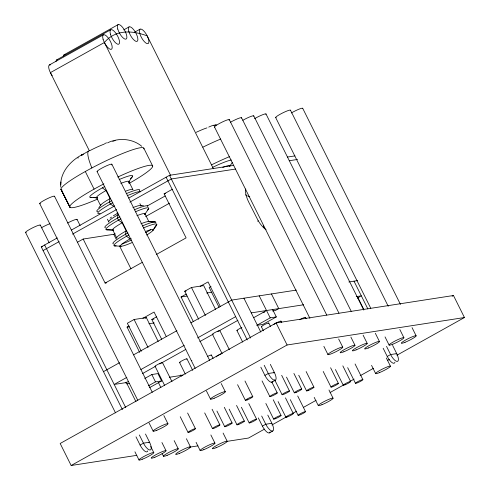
<?xml version="1.0" encoding="UTF-8"?>
<svg xmlns="http://www.w3.org/2000/svg" width="490" height="490" viewBox="0 0 490 490"><rect width="100%" height="100%" fill="white"/><g stroke="black" fill="none" stroke-linecap="round" stroke-linejoin="round"><path stroke-width="0.73" d="M60.778 187.156C59.59 172.707 70.303 160.83 82.363 154.552M60.95 181.98L60.754 184.895M102.349 187.842L106.042 190.53L110.072 198.609L109.392 201.972L110.403 203.993L114.097 206.682M117.116 212.734L118.121 214.755L117.447 218.124L118.451 220.139L122.145 222.828L126.175 230.9L125.495 234.269L126.506 236.284L130.089 238.893M144.734 214.473L148.642 208.728M98.79 207.919L100.848 204.894M128.527 182.305L132.263 176.829M152.788 230.588L156.445 225.235M229.847 166.079L232.34 162.423M153.174 229.945L156.696 224.879M83.551 154.166L83.3 154.215A30.313 10.731 60.8 0 0 81.548 155.116L88.825 150.951A30.833 10.921 60.8 0 1 90.05 150.448L90.356 150.387A18.498 2.254 -26.5 0 1 104.284 144.109M130.371 178.556L131.326 177.778M64.074 54.782L118.059 24.659M56.73 59.872L110.716 29.749M49.386 64.962L103.372 34.839M123.731 29.884L129.066 26.907M213.444 168.781L147.184 35.88A222.491 78.78 60.8 0 0 104.376 42.508L50.39 72.636L89.327 150.73M134.738 32.132L140.067 29.155M122.402 409.591L41.27 246.868L57.299 237.926M71.32 230.098L114.727 205.88M128.754 198.052L169.485 175.316L233.736 165.369M43.102 250.543L59.131 241.595M72.483 234.14L116.559 209.549M129.911 202.094L171.316 178.985L235.568 169.044M77.377 242.268L83.165 239.04L113.741 234.306L115.07 233.565M156.23 254.555L186.102 237.889L164.144 193.85L172.498 189.183M147.19 206.014L165.234 195.945M145.603 216.525L169.497 203.191M83.165 239.04L105.123 283.079L142.29 262.334M257.654 221.223L258.285 220.868A16.525 5.849 60.8 0 0 266.088 229.773M158.246 341.505L146.332 317.606L134.101 319.498L127.351 323.265L141.31 351.263M198.671 319.247L184.712 291.256L191.461 287.489L203.693 285.596L215.606 309.496M139.674 352.384L127.075 327.118L129.054 326.015M142.878 318.298L154.068 312.057L166.324 336.636M193.317 321.569L181.061 296.989L186.329 294.049M200.159 286.338L208.054 281.928L220.31 306.507M145.107 318.292L146.332 317.606M161.688 339.282L151.814 319.48L156.72 316.742M211.012 286.442L209.175 287.471L219.048 307.267M103.482 371.647L119.536 362.692M133.556 354.87L176.933 330.658M190.953 322.837L231.696 300.094L296.334 290.092M126.855 377.367L114.176 384.448L126.408 382.549M140.875 369.546L184.252 345.34M197.599 337.892L235.641 316.656M125.703 382.947L128.411 381.434M142.4 373.625L155.771 366.165M159.764 363.935L185.808 349.401M199.822 341.585L213.187 334.125M217.842 331.528L237.895 320.338M144.752 378.482L151.82 374.538L157.933 373.588L161.596 380.932L149.383 387.743M253.685 317.692L266.536 310.513M148.409 385.82L155.477 381.875L161.596 380.932M276.311 316.908L270.198 317.857L256.699 325.385L262.818 324.441L276.311 316.908L272.654 309.57M396.925 355.219L464.447 317.532L453.471 295.513L276.115 322.971L60.172 443.481L71.154 465.5L136.808 455.339M357.326 298.079L361.332 295.844L356.236 296.628M71.154 465.5L287.091 344.991L464.447 317.532M135.993 436.853L140.079 445.049L143.454 443.162L149.566 442.219A8.263 2.928 60.8 0 1 150.173 450.028A8.263 2.928 60.8 0 1 143.454 443.162L139.368 434.973M260.833 367.188L264.918 375.377L268.293 373.496L274.412 372.547A8.263 2.928 60.8 0 1 275.013 380.363A8.263 2.928 60.8 0 1 268.293 373.496L264.208 365.301M148.936 442.574L149.566 442.219L145.481 434.024M273.775 372.902L274.412 372.547L270.327 364.358M271.895 382.169L275.27 380.289M452.135 296.26L453.471 295.513M258.31 417.921L262.395 426.11L265.77 424.23L271.883 423.28A8.263 2.928 60.8 0 1 272.483 431.096A8.263 2.928 60.8 0 1 265.77 424.23L261.685 416.035M383.149 348.249L387.235 356.444L390.61 354.558L396.722 353.615A8.263 2.928 60.8 0 1 397.323 361.424A8.263 2.928 60.8 0 1 390.61 354.558L386.524 346.369M271.252 423.636L271.883 423.28L267.797 415.091M396.091 353.964L396.722 353.615L392.637 345.419M264.551 429.093L248.51 438.042L226.619 441.435M271.907 424.983L286.613 416.776M292.628 413.419L296.64 411.184M303.328 407.453L316.032 400.361M330.07 392.527L343.441 385.067M350.123 381.336L354.135 379.095M360.156 375.738L373.527 368.278M387.566 360.438L389.568 359.323M269.371 432.909L272.746 431.022M104.725 143.552L106.551 142.853M114.17 140.875L114.893 140.636M215.288 125.183L216.317 124.858L213.26 125.33A30.313 28.108 81.2 0 0 208.734 127.118M114.158 140.514C123.603 138.064 134.26 139.975 141.794 146.326M287.403 157.063L294.962 155.894M289.235 160.732L297.546 159.446M164.144 193.85L165.632 193.617M41.27 246.868L42.783 246.635M258.285 220.868L248.938 202.548A16.525 5.849 60.8 0 1 245.747 188.999M105.123 283.079L106.612 282.846M184.712 291.256L186.151 291.036M181.061 296.989L187.088 296.058M206.676 293.026L211.95 292.212M348.862 281.958L357.608 280.605M151.814 319.48L153.976 319.143M127.075 327.118L129.335 326.769M148.929 323.737L154.203 322.922M251.248 312.883L303.653 304.768M263.167 312.4L264.606 312.173M272.52 310.948L275.398 310.507L278.767 308.62L271.448 293.945M126.671 383.872L129.587 383.419M169.405 377.257L182.978 375.156M189.642 447.156L197.942 445.869M115.028 140.508L112.351 140.955A30.313 28.108 81.2 0 0 107.537 142.89M140.606 205.451L143.454 205.586M155.22 221.909L148.158 221.578L154.785 221.89M106.465 229.755L113.527 230.086L106.9 229.773M114.519 245.9L121.189 246.225M90.828 197.476L97.559 197.782L93.547 197.599L96.928 197.77M247.524 195.927L249.759 196.778M139.901 203.577L140.936 205.616M107.408 219.195L108.792 221.921M61.109 189.63L70.107 207.435L60.95 189.25L69.739 206.884M302.691 108.278L400.465 304.382M412.047 327.614L416.132 335.815M290.46 110.17L388.233 306.275M399.816 329.507L403.901 337.708M275.674 117.557L370.722 308.198M385.03 336.893L389.121 345.095M354.013 281.162L367.861 308.939M357.731 297.271L363.813 309.466M265.997 113.956L363.77 310.06M375.352 333.292L379.438 341.493M386.341 357.988L390.432 366.189M253.765 115.848L351.195 311.273M363.121 335.185L367.206 343.386M371.561 365.375L375.646 373.576M241.533 117.741L338.964 313.165M350.889 337.083L354.981 345.279M355.066 363.972L362.876 379.634A4.134 0.502 -26.5 0 1 357.314 382.88A4.134 0.502 -26.5 0 1 357.333 381.9A4.134 0.502 -26.5 0 1 362.882 379.67M229.302 119.64L326.732 315.058M338.657 338.976L342.749 347.171A8.263 1.004 -26.5 0 1 331.632 353.664A8.263 1.004 -26.5 0 1 331.669 351.698A8.263 1.004 -26.5 0 1 342.761 347.245M347.673 367.665L355.483 383.327M342.835 365.865L350.644 381.532M214.516 127.026L309.907 318.347M323.878 346.363L327.963 354.564M335.442 369.558L343.251 385.226M305.472 317.367L306.152 318.727M330.603 367.757L338.412 383.425A4.134 0.502 -26.5 0 1 332.851 386.665A4.134 0.502 -26.5 0 1 332.869 385.685A4.134 0.502 -26.5 0 1 338.418 383.462M323.21 371.451L331.02 387.118M328.98 389.997L333.071 398.199M281.009 321.152L281.689 322.512M306.14 371.549L313.949 387.21M314.2 397.39L318.286 405.585M276.115 322.971L287.091 344.991M259.222 295.838L270.198 317.857M298.747 375.242L306.556 390.904M268.777 323.045L270.48 326.45M293.908 373.441L301.718 389.103M297.706 395.981L305.515 411.649A4.134 0.502 -26.5 0 1 299.954 414.889A4.134 0.502 -26.5 0 1 299.978 413.909A4.134 0.502 -26.5 0 1 305.521 411.68M261.391 326.738L263.424 330.824M286.515 377.135L294.325 392.796M243.928 298.202L260.821 332.079M281.677 375.334L289.486 390.996A4.134 0.502 -26.5 0 1 283.924 394.242A4.134 0.502 -26.5 0 1 283.949 393.256A4.134 0.502 -26.5 0 1 289.492 391.032M290.313 399.675L298.122 415.342M285.474 397.874L293.283 413.542M274.621 379.707L282.093 394.689M104.376 42.508L170.636 175.408M169.485 175.316L250.617 338.039M271.821 381.992L277.254 392.888A4.134 0.502 -26.5 0 1 271.693 396.134A4.134 0.502 -26.5 0 1 271.717 395.154A4.134 0.502 -26.5 0 1 277.26 392.925M278.081 401.567L285.891 417.235M166.11 177.202L247.242 339.919M273.242 399.773L281.052 415.434M236.927 330.523L242.697 342.1M262.052 380.92L269.861 396.582M152.702 166.055L143.766 148.078M265.85 403.466L273.659 419.128M219.857 330.615L229.363 349.688M244.982 381.012L252.791 396.68M191.461 287.489L205.414 315.487M248.779 403.558L256.589 419.22A4.134 0.502 -26.5 0 1 251.033 422.466A4.134 0.502 -26.5 0 1 251.052 421.48A4.134 0.502 -26.5 0 1 256.595 419.256M212.464 334.315L221.97 353.382M237.589 384.705L245.398 400.373M128.741 181.3L132.766 189.373M241.386 407.251L249.196 422.913M211.423 355.054L213.119 358.46M236.548 405.451L244.357 421.112M111.861 164.211L209.634 360.322M221.217 383.554L225.308 391.749M229.155 409.144L236.964 424.805M224.316 407.343L232.125 423.005A4.134 0.502 -26.5 0 1 226.57 426.251A4.134 0.502 -26.5 0 1 226.588 425.271A4.134 0.502 -26.5 0 1 232.131 423.041M216.923 411.037L224.732 426.704M97.075 171.604L195.192 368.388M206.437 390.94L210.522 399.136M186.96 358.839L192.729 370.422M212.084 409.236L219.894 424.904A4.134 0.502 -26.5 0 1 214.338 428.144A4.134 0.502 -26.5 0 1 214.357 427.164A4.134 0.502 -26.5 0 1 219.9 424.934M223.097 433.062L227.189 441.257M85.309 171.506L94.092 189.122M179.567 362.533L185.336 374.115M204.691 412.929L212.501 428.597M96.591 197.599L100.622 205.671M113.741 234.306L116.106 239.047M119.487 245.821L130.971 268.857M180.89 374.826L181.57 376.191M210.865 434.955L214.957 443.15M162.496 362.631L172.002 381.698M187.621 413.027L195.43 428.689M196.086 442.341L200.171 450.543M134.101 319.498L148.06 347.496M155.103 366.324L164.609 385.391M180.228 416.721L188.038 432.382M77.046 219.404L80.115 225.553M158.466 382.708L160.855 387.492M186.402 438.74L190.494 446.941M151.82 374.538L155.477 381.875M54.5 196.227L152.274 392.331M163.856 415.563L167.948 423.764M174.171 440.632L178.262 448.834M161.939 442.525L166.03 450.727M39.721 203.613L137.831 400.404M149.076 422.95L153.162 431.151M162.117 453.489L163.476 456.221M126.181 382.102L135.981 401.751M40.352 225.082L49.208 242.85M150.73 446.47L153.799 452.619M44.645 244.988L125.777 407.704M25.572 232.468L115.505 412.862M134.928 451.811L139.013 460.006M144.967 213.695L148.868 221.67M112.816 229.994L116.718 237.969M117.79 177.043A46.274 5.641 -26.5 0 1 152.298 165.485A46.274 5.641 -26.5 0 1 128.895 183.511M97.602 199.075A46.274 5.641 -26.5 0 1 69.856 206.217A46.274 5.641 -26.5 0 1 103.911 183.854M62.065 190.059A46.274 5.641 -26.5 0 1 98.802 164.371A46.274 5.641 -26.5 0 1 143.858 148.948M91.863 167.948A29.369 5.709 62.1 0 1 88.298 151.355M100.04 213.481A23.961 2.922 -26.5 0 1 112.847 202.652M127.204 195.712A23.961 2.922 -26.5 0 1 140.655 191.841M126.193 193.691A23.961 2.922 -26.5 0 1 139.338 190.922M97.841 211.607A23.961 2.922 -26.5 0 1 111.836 200.637M100.64 205.696A18.057 2.199 -26.5 0 1 110.072 198.609M125.863 191.088A18.057 2.199 -26.5 0 1 132.943 189.593M120.834 183.407A18.057 2.199 -26.5 0 1 128.613 182.2M97.338 197.795A18.057 2.199 -26.5 0 1 106.042 190.53M119.15 179.561A23.961 2.922 -26.5 0 1 131.461 177.656M91.985 197.335A23.961 2.922 -26.5 0 1 104.793 186.506M134.248 209.836A23.961 2.922 -26.5 0 1 147.772 206.406M105.46 227.74A23.961 2.922 -26.5 0 1 119.891 216.782M132.913 207.631A18.057 2.199 -26.5 0 1 140.875 206.155M108.847 221.946A18.057 2.199 -26.5 0 1 118.121 214.755M135.252 211.858A23.961 2.922 -26.5 0 1 147.564 209.953M108.088 229.632A23.961 2.922 -26.5 0 1 120.895 218.803M142.296 225.988A23.961 2.922 -26.5 0 1 155.691 222.858M113.508 243.885A23.961 2.922 -26.5 0 1 127.939 232.934M116.896 238.091A18.057 2.199 -26.5 0 1 126.175 230.9M140.961 223.777A18.057 2.199 -26.5 0 1 149.046 221.89M136.937 215.704A18.057 2.199 -26.5 0 1 144.715 214.498M113.441 230.086A18.057 2.199 -26.5 0 1 122.145 222.828M143.307 228.003A23.961 2.922 -26.5 0 1 155.036 226.607M150.644 229.73A23.961 2.922 -26.5 0 1 145.646 232.75M131.455 240.033A23.961 2.922 -26.5 0 1 122.022 244.002M116.136 245.778A23.961 2.922 -26.5 0 1 128.944 234.949M112.774 141.408A30.833 28.592 81.2 0 1 113.374 141.163M77.928 158.141A18.498 2.254 -26.5 0 1 78.363 157.749M81.757 155.312A18.498 2.254 -26.5 0 1 82.651 154.742M146.032 231.298A18.24 2.223 -26.5 0 1 146.663 235.022M131.92 242.617A18.24 2.223 -26.5 0 1 120.485 245.907A18.24 2.223 -26.5 0 1 131.191 238.287M202.885 147.172A46.274 5.641 -26.5 0 1 220.69 139.031M211.453 164.891A46.274 5.641 -26.5 0 1 229.534 156.622M212.403 167.458A23.961 2.922 -26.5 0 1 231.36 159.985M222.742 167.39A18.057 2.199 -26.5 0 1 229.706 166.312M213.885 125.703A30.833 28.592 81.2 0 1 214.283 125.544M196.196 132.318A18.498 2.254 -26.5 0 1 206.97 127.878M212.905 334.327A4.134 0.502 -26.5 0 1 215.906 332.03A4.134 0.502 -26.5 0 1 219.624 330.964M237.362 330.542A4.134 0.502 -26.5 0 1 237.828 329.678A4.134 0.502 -26.5 0 1 241.925 327.516M261.96 326.72A4.134 0.502 -26.5 0 1 262.664 325.648A4.134 0.502 -26.5 0 1 267.516 323.277A4.134 0.502 -26.5 0 1 268.195 323.676M273.696 324.649A4.134 0.502 -26.5 0 1 278.498 321.887A4.134 0.502 -26.5 0 1 280.678 321.587M299.782 319.713A4.134 0.502 -26.5 0 1 304.21 317.594A4.134 0.502 -26.5 0 1 305.141 317.802M216.335 356.898A4.134 0.502 -26.5 0 1 217.964 355.513A4.134 0.502 -26.5 0 1 222.184 353.468M207.472 356.463A4.134 0.502 -26.5 0 1 211.092 355.489M191.823 360.671A4.134 0.502 -26.5 0 1 191.829 360.505M180.142 362.52A4.134 0.502 -26.5 0 1 182.874 360.322A4.134 0.502 -26.5 0 1 186.727 359.188M155.544 366.336A4.134 0.502 -26.5 0 1 158.417 364.107A4.134 0.502 -26.5 0 1 162.349 362.9M52.185 75.644A8.263 2.928 60.8 0 1 48.767 67.926A8.263 2.928 60.8 0 1 50.519 64.888M56.025 61.483A8.263 2.928 60.8 0 1 57.606 59.737M63.363 56.748A8.263 2.928 60.8 0 1 64.95 54.647M245.57 194.781A28.922 10.241 60.8 0 1 246.433 195.632M263.467 225.89A28.922 10.241 60.8 0 1 263.883 227.642M110.158 218.154A16.525 2.015 -26.5 0 1 111.524 217.076M113.374 215.814A16.525 2.015 -26.5 0 1 117.912 213.107M394.946 362.269A8.263 2.928 60.8 0 1 387.235 356.444M270.106 431.941A8.263 2.928 60.8 0 1 262.395 426.11M147.79 450.88A8.263 2.928 60.8 0 1 140.079 445.049M272.507 381.557A8.263 2.928 60.8 0 1 264.918 375.377M214.792 127.124A8.263 1.004 -26.5 0 1 221.933 122.2A8.263 1.004 -26.5 0 1 229.014 120.172M230.606 122.175A8.263 1.004 -26.5 0 1 238.599 118.36A8.263 1.004 -26.5 0 1 241.374 118.139M242.838 120.283A8.263 1.004 -26.5 0 1 250.831 116.467A8.263 1.004 -26.5 0 1 253.606 116.246M254.616 118.654A8.263 1.004 -26.5 0 1 262.848 114.654A8.263 1.004 -26.5 0 1 265.837 114.354M276.115 117.655A8.263 1.004 -26.5 0 1 282.559 112.994A8.263 1.004 -26.5 0 1 290.3 110.562M291.311 112.976A8.263 1.004 -26.5 0 1 299.543 108.97A8.263 1.004 -26.5 0 1 302.532 108.67M67.589 223.03A8.263 1.004 -26.5 0 1 76.887 219.796M41.203 227.887A8.263 1.004 -26.5 0 1 50.06 223.654M26.215 232.542A8.263 1.004 -26.5 0 1 32.456 227.905A8.263 1.004 -26.5 0 1 40.064 225.621M40.364 203.687A8.263 1.004 -26.5 0 1 46.605 199.044A8.263 1.004 -26.5 0 1 54.212 196.76M97.357 171.702A8.263 1.004 -26.5 0 1 104.756 166.643A8.263 1.004 -26.5 0 1 111.401 164.91M247.236 399.92A4.134 0.502 -26.5 0 0 252.797 396.71A4.134 0.502 -26.5 0 0 247.254 398.94A4.134 0.502 -26.5 0 0 247.236 399.92M296.156 392.349A4.134 0.502 -26.5 0 0 301.724 389.14A4.134 0.502 -26.5 0 0 296.174 391.363A4.134 0.502 -26.5 0 0 296.156 392.349M308.388 390.45A4.134 0.502 -26.5 0 0 313.955 387.247A4.134 0.502 -26.5 0 0 308.406 389.47A4.134 0.502 -26.5 0 0 308.388 390.45M345.083 384.773A4.134 0.502 -26.5 0 0 350.65 381.563A4.134 0.502 -26.5 0 0 345.101 383.793A4.134 0.502 -26.5 0 0 345.083 384.773M287.722 416.782A4.134 0.502 -26.5 0 0 293.29 413.578A4.134 0.502 -26.5 0 0 287.746 415.802A4.134 0.502 -26.5 0 0 287.722 416.782M275.496 418.674A4.134 0.502 -26.5 0 0 281.058 415.471A4.134 0.502 -26.5 0 0 275.515 417.694A4.134 0.502 -26.5 0 0 275.496 418.674M238.802 424.358A4.134 0.502 -26.5 0 0 244.363 421.149A4.134 0.502 -26.5 0 0 238.82 423.378A4.134 0.502 -26.5 0 0 238.802 424.358M189.875 431.929A4.134 0.502 -26.5 0 0 195.436 428.726A4.134 0.502 -26.5 0 0 189.893 430.949A4.134 0.502 -26.5 0 0 189.875 431.929M139.779 33.571A8.263 2.928 60.8 0 0 147.992 43.641A8.263 2.928 60.8 0 0 144.605 31.85A8.263 2.928 60.8 0 0 139.779 33.571M103.084 39.255A8.263 2.928 60.8 0 0 111.297 49.325A8.263 2.928 60.8 0 0 107.91 37.528A8.263 2.928 60.8 0 0 103.084 39.255M128.772 31.323A8.263 2.928 60.8 0 0 136.992 41.393A8.263 2.928 60.8 0 0 133.605 29.596A8.263 2.928 60.8 0 0 128.772 31.323M110.428 34.165A8.263 2.928 60.8 0 0 118.641 44.235A8.263 2.928 60.8 0 0 115.254 32.438A8.263 2.928 60.8 0 0 110.428 34.165M117.772 29.075A8.263 2.928 60.8 0 0 125.985 39.145A8.263 2.928 60.8 0 0 122.598 27.348A8.263 2.928 60.8 0 0 117.772 29.075M343.864 351.765A8.263 1.004 -26.5 0 0 354.993 345.352A8.263 1.004 -26.5 0 0 343.9 349.805A8.263 1.004 -26.5 0 0 343.864 351.765M356.095 349.872A8.263 1.004 -26.5 0 0 367.224 343.459A8.263 1.004 -26.5 0 0 356.132 347.912A8.263 1.004 -26.5 0 0 356.095 349.872M368.327 347.98A8.263 1.004 -26.5 0 0 379.456 341.567A8.263 1.004 -26.5 0 0 368.364 346.02A8.263 1.004 -26.5 0 0 368.327 347.98M392.79 344.194A8.263 1.004 -26.5 0 0 403.919 337.775A8.263 1.004 -26.5 0 0 392.827 342.228A8.263 1.004 -26.5 0 0 392.79 344.194M405.022 342.302A8.263 1.004 -26.5 0 0 416.151 335.883A8.263 1.004 -26.5 0 0 405.059 340.336A8.263 1.004 -26.5 0 0 405.022 342.302M216.072 447.744A8.263 1.004 -26.5 0 0 227.201 441.331A8.263 1.004 -26.5 0 0 216.108 445.784A8.263 1.004 -26.5 0 0 216.072 447.744M203.84 449.642A8.263 1.004 -26.5 0 0 214.969 443.223A8.263 1.004 -26.5 0 0 203.877 447.676A8.263 1.004 -26.5 0 0 203.84 449.642M179.377 453.428A8.263 1.004 -26.5 0 0 190.512 447.009A8.263 1.004 -26.5 0 0 179.414 451.462A8.263 1.004 -26.5 0 0 179.377 453.428M167.145 455.32A8.263 1.004 -26.5 0 0 178.28 448.907A8.263 1.004 -26.5 0 0 167.182 453.354A8.263 1.004 -26.5 0 0 167.145 455.32M154.913 457.213A8.263 1.004 -26.5 0 0 166.049 450.8A8.263 1.004 -26.5 0 0 154.95 455.247A8.263 1.004 -26.5 0 0 154.913 457.213M142.682 459.106A8.263 1.004 -26.5 0 0 153.817 452.693A8.263 1.004 -26.5 0 0 142.719 457.146A8.263 1.004 -26.5 0 0 142.682 459.106M321.954 404.685A8.263 1.004 -26.5 0 0 333.09 398.272A8.263 1.004 -26.5 0 0 321.991 402.725A8.263 1.004 -26.5 0 0 321.954 404.685M156.831 430.251A8.263 1.004 -26.5 0 0 167.966 423.832A8.263 1.004 -26.5 0 0 156.867 428.285A8.263 1.004 -26.5 0 0 156.831 430.251M214.191 398.235A8.263 1.004 -26.5 0 0 225.32 391.822A8.263 1.004 -26.5 0 0 214.228 396.275A8.263 1.004 -26.5 0 0 214.191 398.235M379.315 372.676A8.263 1.004 -26.5 0 0 390.444 366.263A8.263 1.004 -26.5 0 0 379.352 370.71A8.263 1.004 -26.5 0 0 379.315 372.676"/></g></svg>
